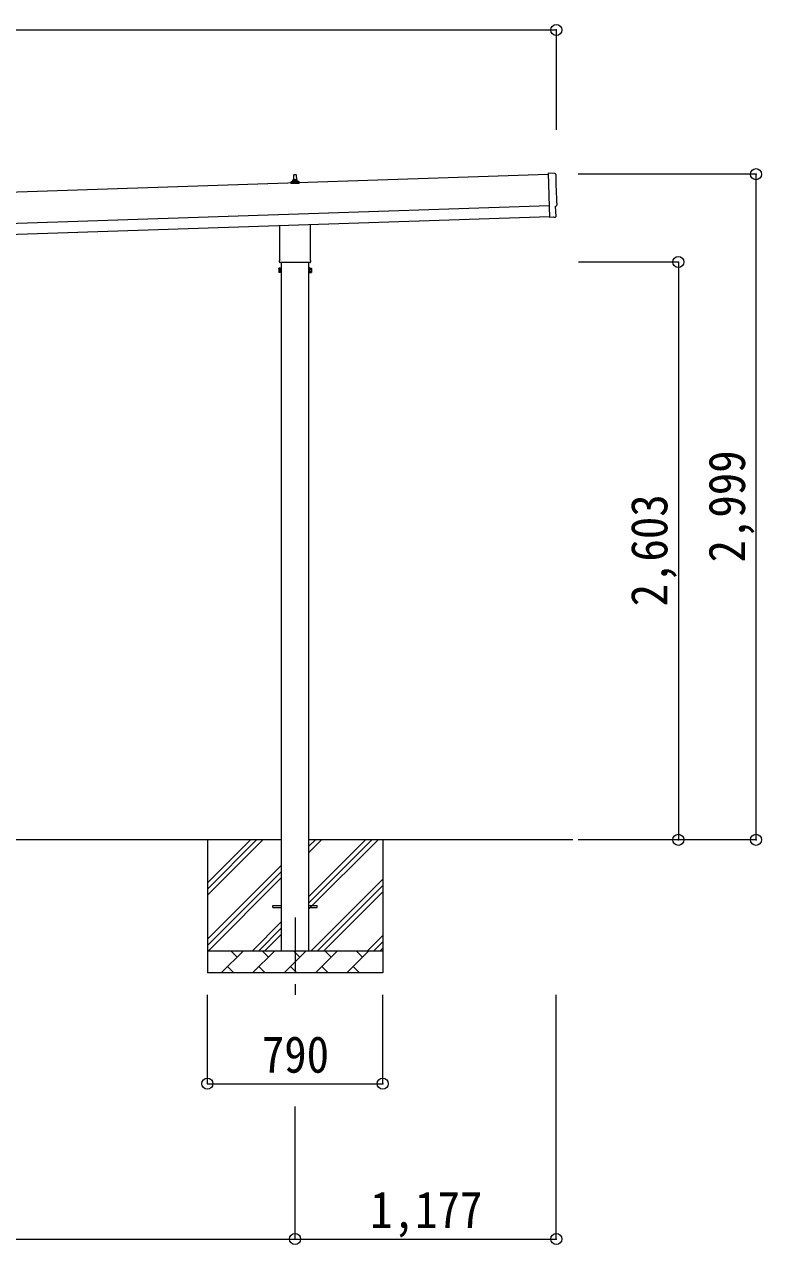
# Model space of a CAD drawing. Units: millimetres at full size, sheet at 1:50. Extents: x -14053 to 14053, y -9700 to 9700.
# Drawn here: x 4520 to 7842, y -6165 to -667 of the extents above; entities that cross this region are included whole.
import ezdxf
from ezdxf.enums import TextEntityAlignment as Align

# ---------------------------------------------------------------- set-up
doc = ezdxf.new("R2010")
doc.units = ezdxf.units.MM
doc.header["$LTSCALE"] = 50
doc.header["$PDMODE"] = 32
doc.header["$PDSIZE"] = 50
doc.linetypes.add('CHAIN1', pattern=[8, 5, -1, 1, -1])
for name, color, linetype, lineweight in [('0-1_Defpoints', 7, 'CHAIN1', 9), ('0-2_TEXT1', 4, 'Continuous', 9), ('0-3_SHAPE', 7, 'Continuous', 9), ('0-8_TABLE1', 6, 'Continuous', 9)]:
    doc.layers.add(name, color=color, linetype=linetype, lineweight=lineweight)
doc.styles.add('ＭＳ ゴシック', font='')
doc.styles.get('ＭＳ ゴシック').set_extended_font_data('MS Gothic')

msp = doc.modelspace()

# ---------------------------------------------------------------- linework, layer by layer
at = {"layer": '0-1_Defpoints'}
msp.add_line((5739.7, -4691.27), (5739.7, -5040.27), dxfattribs=at)
at = {"layer": '0-2_TEXT1'}
for p, q in [((6879.62, -1343.24), (1497.83, -1522.63)), ((5722.21, -1375.49), (5728.93, -1373.87)), ((5729.31, -1373.68), (5750.08, -1373.68)), ((5729.7, -1372.89), (5729.7, -1368.68)), ((5730.7, -1368.68), (5748.7, -1368.68)), ((5733.7, -1368.68), (5734.42, -1345.16)), ((5735.42, -1344.18), (5743.97, -1344.18)), ((5744.97, -1345.16), (5745.7, -1368.68)), ((5749.7, -1372.89), (5749.7, -1368.68)), ((5757.18, -1375.49), (5750.46, -1373.87)), ((6909.61, -1338.73), (6879.45, -1338.16)), ((6879.45, -1338.16), (6886.07, -1536.9)), ((5721.45, -1384.18), (5721.45, -1376.47)), ((5757.95, -1384.18), (5721.45, -1384.18)), ((5721.83, -1375.68), (5757.56, -1375.68)), ((5757.95, -1384.18), (5757.95, -1376.47)), ((1502.5, -1662.56), (6884.28, -1483.16)), ((1504.16, -1712.53), (6885.95, -1533.14)), ((6904.26, -1535.39), (6886.07, -1536.9)), ((6904.94, -1536), (6904.26, -1535.39)), ((6905.69, -1536.25), (6912.6, -1535.66)), ((6913.77, -1485.57), (6914.27, -1485.55)), ((6915.33, -1532.57), (6913.77, -1485.57)), ((5671.4, -1728.17), (5671.4, -1573.62)), ((5808, -1569.07), (5808, -1728.17)), ((5669.7, -1736.94), (5669.7, -1731.44)), ((5807.63, -1740.44), (5671.76, -1740.44)), ((5677.2, -1740.44), (5677.2, -4841.27)), ((5802.2, -4841.27), (5802.2, -1740.44)), ((5809.7, -1731.44), (5809.7, -1736.94)), ((5665.7, -1766.44), (5666.46, -1765.13)), ((5665.7, -1766.44), (5665.7, -1783.44)), ((5665.7, -1783.44), (5666.46, -1784.76)), ((5672.7, -1765.13), (5666.46, -1765.13)), ((5672.7, -1770.03), (5666.46, -1770.03)), ((5672.7, -1779.85), (5666.46, -1779.85)), ((5672.7, -1784.76), (5666.46, -1784.76)), ((5672.7, -1784.76), (5672.7, -1765.13)), ((5672.7, -1765.74), (5675.2, -1765.74)), ((5675.2, -1784.14), (5672.7, -1784.14)), ((5675.2, -1764.44), (5677.2, -1764.44)), ((5675.2, -1785.44), (5675.2, -1764.44)), ((5677.2, -1785.44), (5675.2, -1785.44)), ((5677.2, -1764.44), (5677.2, -1785.44)), ((5804.2, -1764.44), (5802.2, -1764.44)), ((5802.2, -1785.44), (5804.2, -1785.44)), ((5804.2, -1785.44), (5804.2, -1764.44)), ((5806.7, -1765.74), (5804.2, -1765.74)), ((5804.2, -1784.14), (5806.7, -1784.14)), ((5806.7, -1765.13), (5812.94, -1765.13)), ((5806.7, -1784.76), (5806.7, -1765.13)), ((5806.7, -1770.03), (5812.94, -1770.03)), ((5806.7, -1779.85), (5812.94, -1779.85)), ((5806.7, -1784.76), (5812.94, -1784.76)), ((5813.7, -1766.44), (5812.94, -1765.13)), ((5813.7, -1783.44), (5812.94, -1784.76)), ((5813.7, -1766.44), (5813.7, -1783.44)), ((5639.7, -4645.77), (5639.7, -4636.77)), ((5639.7, -4636.77), (5677.2, -4636.77)), ((5639.7, -4645.77), (5677.2, -4645.77)), ((5802.2, -4636.77), (5839.7, -4636.77)), ((5802.2, -4645.77), (5839.7, -4645.77)), ((5839.7, -4645.77), (5839.7, -4636.77))]:
    msp.add_line(p, q, dxfattribs=at)
for centre, radius, start, end in [((5728.7, -1372.89), 1, 283.62699, 0), ((5733.78, -1369.31), 4.13, 90, 171.17633), ((5730.7, -1369.68), 1, 90, 180), ((5735.42, -1345.18), 1, 90, 178.60509), ((5743.03, -1368.68), 4.83, 133.60282, 180), ((5736.36, -1368.68), 4.83, 0, 46.39718), ((5743.97, -1345.18), 1, 1.39491, 90), ((5745.61, -1369.31), 4.13, 8.82367, 90), ((5748.7, -1369.68), 1, 0, 90), ((5750.7, -1372.89), 1, 180, 256.37301), ((6909.53, -1343.23), 4.5, 1.09537, 88.91326), ((5722.45, -1376.47), 1, 103.62699, 180), ((5756.95, -1376.47), 1, 0, 76.37301), ((6914.12, -1481.05), 4.5, 271.90915, 2.73345), ((6905.61, -1535.25), 1, 228.4071, 274.90505), ((5673.7, -1731.44), 4, 125.09963, 180), ((5673.7, -1736.94), 4, 180, 194.47751), ((5673.7, -1736.94), 4, 194.47751, 241.04498), ((5805.7, -1736.94), 4, 298.95502, 345.52249), ((5805.7, -1731.44), 4, 0, 54.90037), ((5805.7, -1736.94), 4, 345.52249, 0), ((5670.04, -1767.58), 4.34, 145.61575, 214.38425), ((5670.04, -1782.3), 4.34, 145.61575, 214.38425), ((5681.94, -1774.94), 16.24, 162.41205, 197.58795), ((5809.35, -1767.58), 4.34, 325.61575, 34.38425), ((5797.46, -1774.94), 16.24, 342.41205, 17.58795), ((5809.35, -1782.3), 4.34, 325.61575, 34.38425)]:
    msp.add_arc(centre, radius, start, end, dxfattribs=at)
for centre, major_axis, ratio, start_param, end_param in [((11676.56, -1253.37), (-4760.73, -158.69), 0.99863, 6.2686928, 6.2976566), ((6912.33, -1532.66), (2.25, -2), 0.9974, 5.5252311, 7.0411395)]:
    msp.add_ellipse(centre, major_axis=major_axis, ratio=ratio, start_param=start_param, end_param=end_param, dxfattribs=at)
at = {"layer": '0-3_SHAPE'}
for p, q in [((5677.2, -4341.27), (2702.2, -4341.27)), ((5344.7, -4341.27), (5344.7, -4941.27)), ((5344.7, -4534.76), (5538.18, -4341.27)), ((5344.7, -4563.04), (5566.46, -4341.27)), ((5344.7, -4591.33), (5594.75, -4341.27)), ((6990.58, -4341.27), (5802.2, -4341.27)), ((5802.2, -4370.1), (5831.02, -4341.27)), ((5802.2, -4398.38), (5859.31, -4341.27)), ((5802.2, -4652.94), (6113.86, -4341.27)), ((5802.2, -4596.37), (6057.3, -4341.27)), ((5802.2, -4624.66), (6085.58, -4341.27)), ((6134.7, -4341.27), (6134.7, -4941.27)), ((5344.7, -4789.31), (5677.2, -4456.81)), ((5344.7, -4817.6), (5677.2, -4485.1)), ((5349.31, -4841.27), (5677.2, -4513.38)), ((5811.85, -4841.27), (6134.7, -4518.43)), ((5840.14, -4841.27), (6134.7, -4546.72)), ((5868.42, -4841.27), (6134.7, -4575)), ((5547.3, -4841.27), (5677.2, -4711.37)), ((5575.58, -4841.27), (5677.2, -4739.66)), ((5603.86, -4841.27), (5677.2, -4767.94)), ((6066.41, -4841.27), (6134.7, -4772.99)), ((6094.7, -4841.27), (6134.7, -4801.27)), ((6122.98, -4841.27), (6134.7, -4829.56)), ((5344.7, -4841.27), (6134.7, -4841.27)), ((5406.85, -4941.27), (5506.85, -4841.27)), ((5478.3, -4869.83), (5449.75, -4841.27)), ((5548.28, -4941.27), (5648.28, -4841.27)), ((5619.72, -4869.83), (5591.17, -4841.27)), ((5689.7, -4941.27), (5789.7, -4841.27)), ((5761.14, -4869.83), (5732.59, -4841.27)), ((5831.12, -4941.27), (5931.12, -4841.27)), ((5902.57, -4869.83), (5874.01, -4841.27)), ((5972.54, -4941.27), (6072.54, -4841.27)), ((6043.99, -4869.83), (6015.43, -4841.27)), ((6134.7, -4941.27), (5344.7, -4941.27)), ((5435.41, -4912.72), (5463.96, -4941.27)), ((5576.83, -4912.72), (5605.38, -4941.27)), ((5718.25, -4912.72), (5746.8, -4941.27)), ((5859.67, -4912.72), (5888.23, -4941.27)), ((6001.09, -4912.72), (6029.65, -4941.27))]:
    msp.add_line(p, q, dxfattribs=at)
at = {"layer": '0-8_TABLE1'}
for p, q in [((1467.05, -692.16), (6916.72, -692.16)), ((6916.72, -692.16), (6916.72, -1142.16)), ((7816.72, -1342.16), (7015.72, -1342.16)), ((7816.72, -4341.27), (7816.72, -1342.16)), ((7466.72, -1737.94), (7016.72, -1737.94)), ((7466.72, -1737.94), (7466.72, -4341.27)), ((7816.72, -4341.27), (7015.72, -4341.27)), ((5344.7, -5440.27), (5344.7, -5040.27)), ((6134.7, -5440.27), (6134.7, -5040.27)), ((6916.72, -6140.27), (6916.72, -5040.27)), ((5344.7, -5440.27), (6134.7, -5440.27)), ((5739.7, -6140.27), (5739.7, -5542.27)), ((2639.7, -6140.27), (5739.7, -6140.27)), ((5739.7, -6140.27), (6916.72, -6140.27))]:
    msp.add_line(p, q, dxfattribs=at)
for p in [(6916.72, -692.16), (7816.72, -1342.16), (7466.72, -1737.94), (7466.72, -4341.27), (7816.72, -4341.27), (5344.7, -5440.27), (6134.7, -5440.27), (5739.7, -6140.27), (6916.72, -6140.27)]:
    msp.add_point(p, dxfattribs=at)

# ---------------------------------------------------------------- texts
at = {"layer": '0-8_TABLE1', "color": 7, "style": 'ＭＳ ゴシック', "width": 0.9}
for s, p in [('2,999', (7816.72, -3091.72)), ('2,603', (7466.72, -3289.61))]:
    msp.add_text(s, height=165, rotation=90, dxfattribs=at).set_placement(p, align=Align.BOTTOM_LEFT)
for s, p in [('790', (5589.7, -5440.27)), ('1,177', (6078.21, -6140.27))]:
    msp.add_text(s, height=165, dxfattribs=at).set_placement(p, align=Align.BOTTOM_LEFT)

doc.saveas('drawing.dxf')
